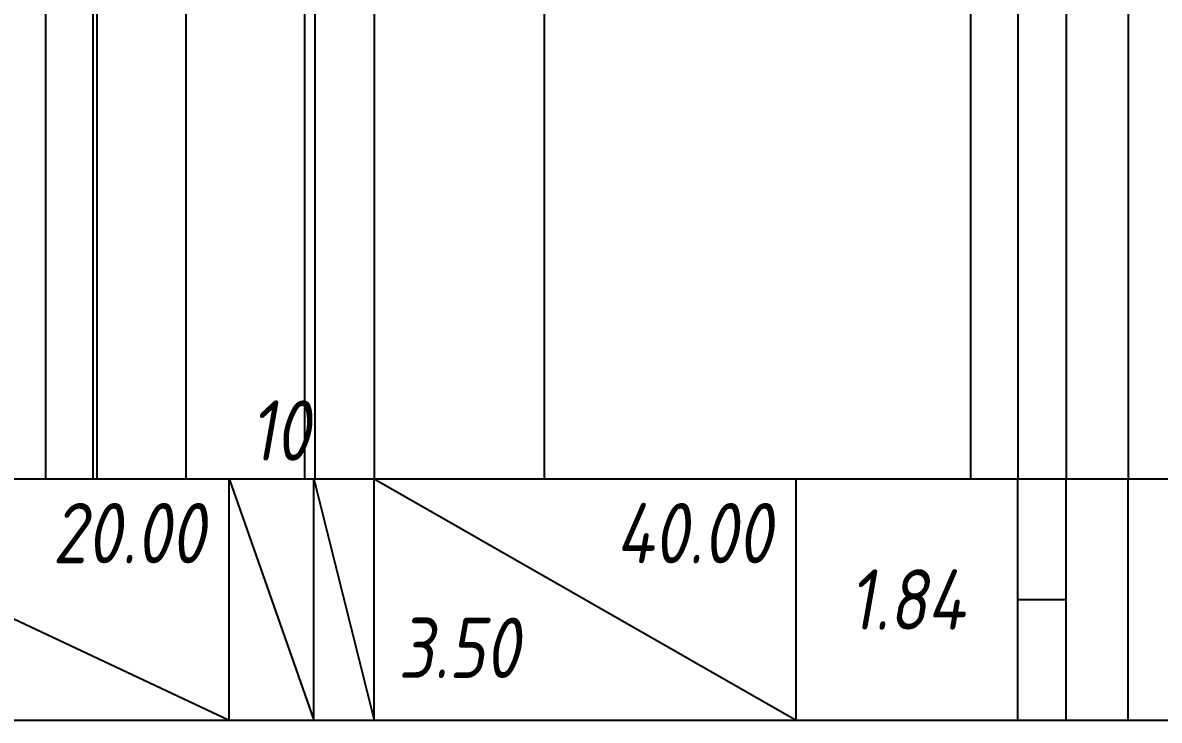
# Model space of a CAD drawing. Extents: x -717 to 1451, y -133302 to 233.
# Drawn here: x -170.26 to -123.19, y -129819.04 to -129790.15 of the extents above; entities that cross this region are included whole.
import ezdxf
from ezdxf.enums import TextEntityAlignment as Align

# ---------------------------------------------------------------- set-up
doc = ezdxf.new("R2010")
doc.units = 0
for name, color, linetype in [('Код_514', 1, 'Continuous'), ('Красный поперечник', 1, 'Continuous'), ('Слои выравнивания', 7, 'Continuous'), ('Таблица', 7, 'Continuous'), ('Черный поперечник', 3, 'Continuous')]:
    doc.layers.add(name, color=color, linetype=linetype)
doc.styles.add('М', font='romand.shx', dxfattribs={"width": 0.8, "oblique": 10, "height": 2.5})

msp = doc.modelspace()

# ---------------------------------------------------------------- linework, layer by layer
at = {"layer": 'Код_514'}
for p, q in [((-182.961, -129809.041), (-161.711, -129819.041)), ((-161.711, -129819.041), (-161.711, -129809.041)), ((-161.711, -129809.041), (-158.211, -129819.041)), ((-158.211, -129819.041), (-158.211, -129809.041)), ((-158.211, -129809.041), (-155.711, -129819.041)), ((-155.711, -129819.041), (-155.711, -129809.041)), ((-155.711, -129809.041), (-138.229, -129819.041)), ((-138.229, -129819.041), (-138.229, -129809.041)), ((-129.048, -129819.041), (-129.048, -129809.041)), ((-127.048, -129819.041), (-127.048, -129809.041)), ((-124.476, -129819.041), (-124.476, -129809.041)), ((-129.048, -129814.041), (-127.048, -129814.041))]:
    msp.add_line(p, q, dxfattribs=at)
at = {"layer": 'Красный поперечник'}
for p, q in [((-163.505, -129770.326), (-163.505, -129809.041)), ((-124.476, -129770.892), (-124.476, -129809.041)), ((-131.008, -129771.301), (-131.008, -129809.041)), ((-129.048, -129772.607), (-129.048, -129809.041)), ((-127.048, -129772.607), (-127.048, -129809.041))]:
    msp.add_line(p, q, dxfattribs=at)
at = {"layer": 'Слои выравнивания'}
for p, q in [((-163.505, -129765.631), (-163.505, -129809.041)), ((-155.711, -129765.787), (-155.711, -129809.041))]:
    msp.add_line(p, q, dxfattribs=at)
at = {"layer": 'Таблица'}
for p, q in [((-319.738, -129809.041), (-99.476, -129809.041)), ((-319.738, -129819.041), (-99.476, -129819.041))]:
    msp.add_line(p, q, dxfattribs=at)
at = {"layer": 'Черный поперечник', "color": 7}
for p, q in [((-169.315, -129766.386), (-169.315, -129809.041)), ((-167.354, -129766.393), (-167.354, -129809.041)), ((-167.188, -129766.471), (-167.188, -129809.041)), ((-163.505, -129766.43), (-163.505, -129809.041)), ((-148.67, -129766.462), (-148.67, -129809.041)), ((-158.595, -129766.71), (-158.595, -129809.041)), ((-158.162, -129766.704), (-158.162, -129809.041))]:
    msp.add_line(p, q, dxfattribs=at)

# ---------------------------------------------------------------- texts
at = {"layer": 'Код_514', "style": 'М', "oblique": 10, "width": 0.8}
for s, p in [('20.00', (-162.711, -129810.041)), ('40.00', (-139.229, -129810.041))]:
    msp.add_text(s, height=2.5, dxfattribs=at).set_placement(p, align=Align.TOP_RIGHT)
msp.add_text('1.84', height=2.5, dxfattribs=at).set_placement((-133.638, -129814.041), align=Align.MIDDLE_CENTER)
msp.add_text('3.50', height=2.5, dxfattribs=at).set_placement((-154.711, -129818.041), align=Align.BOTTOM_LEFT)
at = {"layer": 'Слои выравнивания', "style": 'М', "oblique": 10, "width": 0.8}
msp.add_text('10', height=2.5, dxfattribs=at).set_placement((-159.608, -129809.041), align=Align.BOTTOM_CENTER)

doc.saveas('drawing.dxf')
